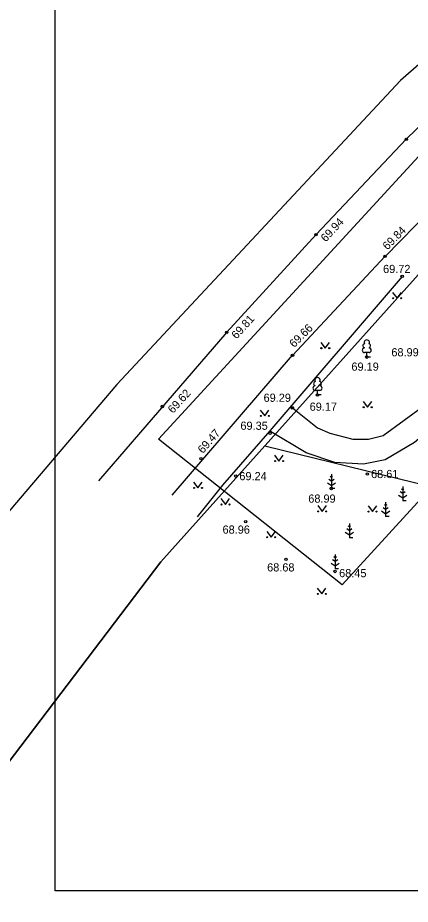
# Model space of a CAD drawing. Extents: x 546870 to 547921, y 6552046 to 6553879.
# Drawn here: x 547139.4 to 547180.3, y 6552624.1 to 6552716.3 of the extents above; entities that cross this region are included whole.
import ezdxf

# ---------------------------------------------------------------- set-up
doc = ezdxf.new("R2010")
doc.units = 0
for name, color, linetype in [('KOODID', 7, 'Continuous'), ('KORGUSED', 7, 'Continuous'), ('Level 20', 7, 'Continuous'), ('Level 21', 7, 'Continuous'), ('Level 25', 7, 'Continuous'), ('Level 7', 7, 'Continuous'), ('PUNKTI_NUMBRID', 7, 'Continuous'), ('SELETUSED', 7, 'Continuous')]:
    doc.layers.add(name, color=color, linetype=linetype)

msp = doc.modelspace()

# ---------------------------------------------------------------- linework, layer by layer
at = {"layer": 'KOODID'}
msp.add_lwpolyline([(547340.846, 6552625.537), (547143.346, 6552625.537), (547143.346, 6552769.037), (547340.846, 6552769.037), (547340.846, 6552625.537)], dxfattribs=at)
at = {"layer": 'KORGUSED'}
for p, q in [((547177.65, 6552691.51), (547191.31, 6552705.4)), ((547155.52, 6552666.67), (547168.02, 6552681.22))]:
    msp.add_line(p, q, dxfattribs=at)
for points in [[(547219.096, 6552746.086), (547218.657, 6552743.366), (547216.39, 6552737.28), (547207.879, 6552729.589), (547199.306, 6552722.118), (547189.135, 6552712.682), (547179.861, 6552703.683), (547170.481, 6552693.772), (547161.185, 6552683.617), (547147.86, 6552668.17)], [(547168.024, 6552681.215), (547177.65, 6552691.514)], [(547167.862, 6552675.901), (547170.618, 6552673.663), (547171.912, 6552673.122), (547174.311, 6552672.514), (547175.939, 6552672.499), (547177.45, 6552672.882), (547181.828, 6552676.083)], [(547183.675, 6552674.656), (547180.705, 6552672.147), (547177.646, 6552670.352), (547175.424, 6552669.898), (547172.432, 6552670.058), (547169.439, 6552671.077), (547165.722, 6552673.301)]]:
    msp.add_lwpolyline(points, dxfattribs=at)
at = {"layer": 'Level 20'}
for p, q in [((547165.66, 6552673.38), (547160.74, 6552667.7)), ((547160.74, 6552667.7), (547158.105, 6552664.404))]:
    msp.add_line(p, q, dxfattribs=at)
msp.add_lwpolyline([(547179.43, 6552689.43), (547165.66, 6552673.38)], dxfattribs=at)
at = {"layer": 'Level 21'}
for p, q in [((547178.436, 6552687.761), (547178.899, 6552687.154)), ((547178.899, 6552687.154), (547179.345, 6552687.761)), ((547170.963, 6552682.566), (547171.426, 6552681.959)), ((547171.426, 6552681.959), (547171.872, 6552682.566)), ((547175.368, 6552676.426), (547175.831, 6552675.82)), ((547175.831, 6552675.82), (547176.277, 6552676.426)), ((547164.67, 6552675.522), (547165.133, 6552674.915)), ((547165.133, 6552674.915), (547165.579, 6552675.522)), ((547166.155, 6552670.828), (547166.619, 6552670.221)), ((547166.619, 6552670.221), (547167.064, 6552670.828)), ((547157.723, 6552668.035), (547158.187, 6552667.428)), ((547158.187, 6552667.428), (547158.632, 6552668.035)), ((547160.58, 6552666.311), (547161.043, 6552665.704)), ((547161.043, 6552665.704), (547161.489, 6552666.311)), ((547170.645, 6552665.585), (547171.108, 6552664.978)), ((547171.108, 6552664.978), (547171.554, 6552665.585)), ((547175.878, 6552665.575), (547176.341, 6552664.968)), ((547176.341, 6552664.968), (547176.787, 6552665.575)), ((547165.34, 6552662.908), (547165.804, 6552662.301)), ((547165.804, 6552662.301), (547166.249, 6552662.908)), ((547170.599, 6552657.01), (547171.063, 6552656.403)), ((547171.063, 6552656.403), (547171.508, 6552657.01))]:
    msp.add_line(p, q, dxfattribs=at)
for centre in [(547178.498, 6552687.154), (547179.327, 6552687.154), (547171.025, 6552681.959), (547171.854, 6552681.959), (547175.43, 6552675.82), (547176.259, 6552675.82), (547164.732, 6552674.915), (547165.561, 6552674.915), (547166.218, 6552670.221), (547167.046, 6552670.221), (547157.786, 6552667.428), (547158.614, 6552667.428), (547160.642, 6552665.704), (547161.471, 6552665.704), (547170.707, 6552664.978), (547171.536, 6552664.978), (547175.94, 6552664.968), (547176.769, 6552664.968), (547165.403, 6552662.301), (547166.231, 6552662.301), (547170.662, 6552656.403), (547171.491, 6552656.403)]:
    msp.add_circle(centre, 0.055, dxfattribs=at)
at = {"layer": 'Level 25'}
for centre in [(547179.861, 6552703.683), (547170.481, 6552693.772), (547177.65, 6552691.514), (547179.43, 6552689.43), (547161.185, 6552683.617), (547168.024, 6552681.215), (547175.747, 6552681.029), (547170.622, 6552677.098), (547154.48, 6552675.893), (547168.003, 6552675.755), (547165.697, 6552673.111), (547158.507, 6552670.469), (547162.122, 6552668.652), (547175.82, 6552668.873), (547172.077, 6552667.366), (547163.158, 6552663.908), (547167.344, 6552660.006), (547172.448, 6552658.736)]:
    msp.add_circle(centre, 0.125, dxfattribs=at)
at = {"layer": 'Level 7'}
msp.add_line((547165.143, 6552671.796), (547248.118, 6552651.468), dxfattribs=at)
for points in [[(547417.67, 6552981.26), (547401.4, 6552941.02), (547365.63, 6552859.83), (547353.23, 6552840.41), (547337.2, 6552820.94), (547322.07, 6552806), (547306.59, 6552794.12), (547292.87, 6552784.84), (547250.58, 6552763.7), (547230.02, 6552751.32), (547216.42, 6552741.63), (547216.03, 6552741.93), (547179.25, 6552709.81), (547149.74, 6552678.19), (547118.81, 6552641.83), (547092.92, 6552608.85)], [(546974.52, 6552321.11), (547011.04, 6552429.91), (547020.02, 6552453.51), (547032.41, 6552484.48), (547051.71, 6552522.08), (547061.32, 6552538.71), (547082.8, 6552567.81), (547102.61, 6552591.8), (547103.85, 6552597.48), (547120.36, 6552615.05), (547154.34, 6552659.75), (547190.16, 6552699.69), (547228.02, 6552731.52), (547230.27, 6552729.95), (547257.97, 6552747.26), (547301.95, 6552769.29), (547317.17, 6552779.03), (547334, 6552792.51), (547350.06, 6552808.28), (547365.82, 6552827.27), (547378.25, 6552845.1), (547417.03, 6552929.23), (547434.81, 6552974.82)], [(547227.34, 6552622.71), (547228.22, 6552628.53), (547232.88, 6552637.31), (547240.72, 6552646.1), (547251.4, 6552653.85), (547259.85, 6552656.69), (547271.56, 6552658.84), (547285.85, 6552665.09), (547292.12, 6552669.96), (547301.63, 6552673.21), (547307.65, 6552674.52), (547289.77, 6552687.33), (547230.27, 6552729.95), (547228.02, 6552731.52), (547190.16, 6552699.69), (547154.34, 6552659.75), (547120.36, 6552615.05)]]:
    msp.add_lwpolyline(points, dxfattribs=at)
at = {"layer": 'PUNKTI_NUMBRID'}
for p, q in [((547175.987, 6552681.504), (547175.507, 6552681.504)), ((547175.747, 6552681.029), (547175.747, 6552681.504)), ((547176.127, 6552681.029), (547175.747, 6552681.029)), ((547170.862, 6552677.573), (547170.382, 6552677.573)), ((547170.622, 6552677.098), (547170.622, 6552677.573)), ((547171.002, 6552677.098), (547170.622, 6552677.098)), ((547172.077, 6552668.516), (547171.953, 6552668.599)), ((547172.077, 6552668.866), (547172.077, 6552667.366)), ((547172.201, 6552668.599), (547172.077, 6552668.516)), ((547171.653, 6552667.955), (547172.077, 6552667.673)), ((547172.077, 6552668.116), (547171.81, 6552668.294)), ((547172.344, 6552668.294), (547172.077, 6552668.116)), ((547172.077, 6552667.673), (547172.501, 6552667.955)), ((547179.49, 6552667.58), (547179.49, 6552666.08)), ((547172.437, 6552667.366), (547172.077, 6552667.366)), ((547179.066, 6552666.669), (547179.49, 6552666.387)), ((547179.49, 6552666.83), (547179.223, 6552667.008)), ((547179.49, 6552667.23), (547179.366, 6552667.313)), ((547179.614, 6552667.313), (547179.49, 6552667.23)), ((547179.757, 6552667.008), (547179.49, 6552666.83)), ((547179.49, 6552666.387), (547179.914, 6552666.669)), ((547177.71, 6552665.59), (547177.586, 6552665.673)), ((547177.71, 6552665.94), (547177.71, 6552664.44)), ((547177.834, 6552665.673), (547177.71, 6552665.59)), ((547179.85, 6552666.08), (547179.49, 6552666.08)), ((547177.286, 6552665.029), (547177.71, 6552664.747)), ((547177.71, 6552665.19), (547177.443, 6552665.368)), ((547177.977, 6552665.368), (547177.71, 6552665.19)), ((547177.71, 6552664.747), (547178.134, 6552665.029)), ((547178.07, 6552664.44), (547177.71, 6552664.44)), ((547173.94, 6552662.98), (547173.673, 6552663.158)), ((547173.94, 6552663.38), (547173.816, 6552663.463)), ((547173.94, 6552663.73), (547173.94, 6552662.23)), ((547174.064, 6552663.463), (547173.94, 6552663.38)), ((547174.207, 6552663.158), (547173.94, 6552662.98)), ((547173.516, 6552662.819), (547173.94, 6552662.537)), ((547173.94, 6552662.537), (547174.364, 6552662.819)), ((547174.3, 6552662.23), (547173.94, 6552662.23)), ((547172.46, 6552660.16), (547172.336, 6552660.243)), ((547172.46, 6552660.51), (547172.46, 6552659.01)), ((547172.584, 6552660.243), (547172.46, 6552660.16)), ((547172.036, 6552659.599), (547172.46, 6552659.317)), ((547172.46, 6552659.76), (547172.193, 6552659.938)), ((547172.727, 6552659.938), (547172.46, 6552659.76)), ((547172.46, 6552659.317), (547172.884, 6552659.599)), ((547172.82, 6552659.01), (547172.46, 6552659.01))]:
    msp.add_line(p, q, dxfattribs=at)
for centre, radius, start, end in [((547175.577, 6552682.202), 0.233, 109.02174, 253.14154), ((547175.747, 6552682.549), 0.277, 332.5799, 207.4201), ((547175.917, 6552682.202), 0.233, 286.85082, 70.98591), ((547175.51, 6552681.741), 0.238, 90.0016, 269.3953), ((547175.984, 6552681.741), 0.238, 270.6047, 89.9984), ((547170.622, 6552678.618), 0.277, 332.5799, 207.4201), ((547170.385, 6552677.81), 0.238, 90.0016, 269.3953), ((547170.452, 6552678.271), 0.233, 109.02174, 253.14154), ((547170.792, 6552678.271), 0.233, 286.85082, 70.98591), ((547170.859, 6552677.81), 0.238, 270.6047, 89.9984)]:
    msp.add_arc(centre, radius, start, end, dxfattribs=at)
at = {"layer": 'SELETUSED'}
msp.add_lwpolyline([(547154.077, 6552672.506), (547183.132, 6552704.064), (547212.29, 6552731.277), (547229.563, 6552744.401), (547268.812, 6552711.65), (547267.559, 6552695.056), (547260.432, 6552660.809), (547252.22, 6552657.983), (547245.671, 6552653.759), (547235.255, 6552644.094), (547198.521, 6552663.669), (547182.891, 6552667.956), (547173.199, 6552657.342)], close=True, dxfattribs=at)

# ---------------------------------------------------------------- texts
at = {"layer": 'Level 25'}
for s, rotation, p in [('69.94', 46.92844, (547171.486, 6552692.948)), ('69.84', 45.01933, (547177.895, 6552692.117)), ('69.81', 47.70302, (547162.207, 6552682.845)), ('69.66', 44.8483, (547168.195, 6552681.965)), ('69.62', 47.635, (547155.591, 6552675.117)), ('69.47', 48.87989, (547158.709, 6552670.941))]:
    msp.add_text(s, height=0.85, rotation=rotation, dxfattribs=at).set_placement(p)
for s, p in [('69.72', (547177.447, 6552689.775)), ('68.99', (547178.307, 6552681.108)), ('69.19', (547174.153, 6552679.616)), ('69.29', (547165.017, 6552676.382)), ('69.17', (547169.807, 6552675.452)), ('69.35', (547162.608, 6552673.471)), ('69.24', (547162.497, 6552668.227)), ('68.61', (547176.195, 6552668.448)), ('68.99', (547169.665, 6552665.892)), ('68.96', (547160.75, 6552662.668)), ('68.68', (547165.387, 6552658.736)), ('68.45', (547172.875, 6552658.14))]:
    msp.add_text(s, height=0.85, dxfattribs=at).set_placement(p)

doc.saveas('drawing.dxf')
